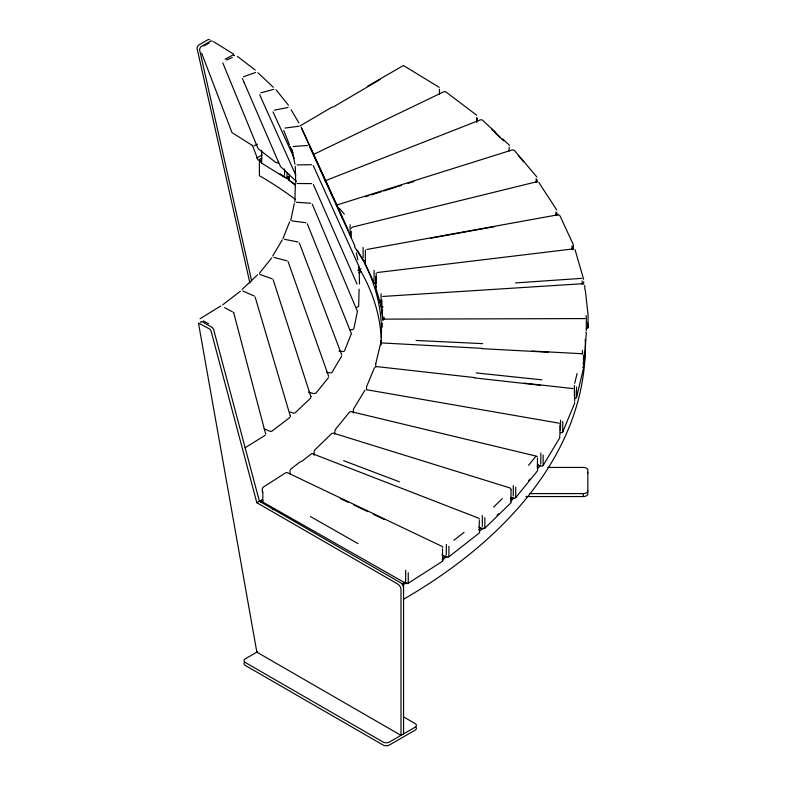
<?xml version="1.0" encoding="UTF-8"?>
<svg xmlns="http://www.w3.org/2000/svg" width="785" height="785" viewBox="0 0 785 785"><rect width="100%" height="100%" fill="white"/><g stroke="black" fill="none" stroke-linecap="round" stroke-linejoin="round"><path stroke-width="1.18" d="M334.685 434.076L335.067 429.866L349.453 412.154L350.954 411.585L536.302 456.144M573.335 248.364L573.227 244.439L560.029 215.904L558.508 214.766M582.411 350.444L582.411 354.349M294.875 201.853L295.327 184.838M359.108 289.165L358.637 306.317L356.773 307.524M574.414 385.386L574.404 396.288M560.559 420.132L560.48 430.602M540.777 463.964L540.865 453.082M513.321 485.562L513.253 496.022M583.127 363.386A1.815 1.05 0 0 0 584.364 362.435L586.307 332.918A1.815 1.05 0 0 0 585.826 332.163M233.753 312.94L265.683 434.154A1.796 0.844 -7.9 0 0 265.673 433.948M482.324 515.51L482.294 526.401M446.371 544.427L446.302 554.877M351.287 333.389L307.288 223.774M405.678 570.273L405.639 581.165M357.352 311.223L312.293 204.218M290.764 220.369L294.296 203.472M357.391 311.645L353.829 328.67L352.524 329.72L349.433 329.602M200.783 322.713L201.029 321.605L202.03 321.624L212.343 327.571L213.54 329.239L259.403 501.222L400.35 582.598A4.533 2.62 60 0 1 403.559 588.151M380.362 344.399L375.809 363.514M574.728 383.296L577.053 373.542M574.404 398.378A1.815 1.05 0 0 0 576.524 397.495L583.49 368.224A1.815 1.05 0 0 0 582.607 367.184M351.297 228.16L352.534 227.091L536.96 181.688M282.992 238.542L289.567 221.949M351.287 333.9L344.458 351.023L343.182 351.592L339.032 351.121M374.465 367.674L366.585 386.652M560.48 432.702A1.815 1.05 0 0 0 562.747 431.936L574.659 403.205A1.815 1.05 0 0 0 574.443 402.42M272.699 256.028L282.237 239.916M341.612 356.174L331.927 372.473L330.603 372.973L326.531 372.247M353.633 408.828L364.966 390.125M537.185 465.24L540.777 466.054A1.815 1.05 0 0 0 543.151 465.426L559.911 437.52L559.401 436.391M234.087 55.656L234.234 55.372A1.825 1.227 -8.9 0 1 234.097 55.666M259.344 273.317L271.747 257.873M328.434 377.644L315.855 393.265L313.823 393.599L308.358 392.137M528.57 465.309L535.802 456.389M510.917 497.415L513.253 498.122A1.815 1.05 0 0 0 515.735 497.641L537.45 470.892A1.815 1.05 0 0 0 537.509 470.087M493.569 507.12L502.292 498.661M478.87 527.206L482.294 528.501A1.815 1.05 0 0 0 484.845 528.158L511.015 502.773A1.815 1.05 0 0 0 510.387 501.34M314.343 450.384L331.662 433.575L333.203 433.094L510.064 487.966L511.27 489.683M242.202 289.331L257.549 274.799M310.625 398.162L295.062 412.871L293.678 413.195L289.92 411.978M290.46 469.41L300.449 461.59M301.479 461.6L311.478 453.769M453.965 540.237L464.082 532.318M441.886 554.907L446.302 556.967A1.815 1.05 0 0 0 448.902 556.781L479.272 533.005A1.815 1.05 0 0 0 479.36 531.847M222.704 304.825L240.387 291.215M289.871 417.424L271.757 431.279L269.873 431.279L264.084 428.777M262.759 500.624A1.815 1.05 0 0 0 262.828 502.066L405.639 583.255A1.815 1.05 0 0 0 408.249 583.216L442.534 561.285A1.815 1.05 0 0 0 442.397 559.803L442.338 559.774M200.018 318.73L220.771 305.973M245.038 447.813L265.124 435.322M382.638 296.455L582.902 283.699M300.213 125.816L332.232 106.996M367.351 86.36L403.421 65.508L439.217 87.341M333.144 107.084L379.969 79.57M256.616 158.099L261.915 155.037M261.307 158.354L258.128 160.189L252.387 145.313M295.503 199.508A416.776 240.622 0 0 0 259.403 175.722L259.403 160.925L260.689 160.189M357.872 270.531L361.051 268.696M358.931 272.876L361.051 271.659M256.842 502.704L397.789 584.079A4.533 2.62 60 0 1 400.998 589.633L400.998 735.368L256.842 652.139L198.468 323.086L209.772 329.052L210.979 330.721L256.842 502.704L259.403 501.222A416.776 240.622 0 0 0 262.327 499.525M257.608 651.697L245.312 658.801A4.533 2.62 0 0 0 245.312 662.501L383.051 742.021A4.533 2.62 0 0 0 389.458 742.021L415.088 727.234A4.533 2.62 0 0 0 415.088 723.534L403.431 716.803M203.815 45.952L209.114 43.106M225.128 59.189L233.076 54.93M257.48 144.224L254.144 145.873M261.582 152.643L261.582 163.123L284.553 177.341A1.815 1.05 0 0 0 287.055 177.42L289.253 176.34M314.157 154.145L444.33 91.502L445.684 91.766L476.721 115.248M226.551 59.984L232.331 57.472M278.381 162.848L276.084 162.642L258.069 148.65L222.803 62.937M324.911 180.884L480.597 119.791L482.402 120.007L495.845 132.577M243.37 76.763L255.724 72.416M365.408 196.75L368.862 195.671M371.06 194.984L381.52 191.697M383.472 191.079L396.484 186.997M398.142 186.477L401.527 185.407M407.984 183.376L413.94 181.512M336.431 205.16L512.556 149.837L514.391 150.445L536.861 176.978M260.757 92.826L273.887 89.313M274.328 110.175L288.016 107.476M558.066 214.766L366.811 249.463M430.867 238.198L494.599 226.63M284.984 128.063L299.085 126.199M377.202 272.532L573.423 248.874M293.227 146.491L307.583 145.49M515.539 282.914L581.881 278.341M297.123 164.929L311.527 164.713M384.071 319.142L585.031 318.582M547.871 467.438L583.294 467.438A4.533 2.62 0 0 1 587.828 470.048L587.828 493.932A4.533 2.62 0 0 1 583.294 496.552L525.881 496.552M529.541 493.588L583.294 493.588A4.533 2.62 0 0 0 587.828 490.978M311.694 183.612L297.23 183.504M416.089 340.484L482.677 343.624M482.029 348.354L382.226 342.966M531.926 351.042L581.783 353.711M481.911 348.658L548.43 352.239M310.693 203.246L296.347 202.265M476.142 372.924L541.866 379.842M376.339 366.556L474.768 377.605M523.958 383.109L573.07 388.595M474.523 377.899L540.109 385.239M305.816 222.714L291.745 220.87M366.458 389.703L559.352 423.233M298.006 241.976L284.376 239.288M287.025 260.865L273.965 257.382M259.835 274.446L272.189 278.793M343.624 460.677L399.486 481.833M312.067 453.544L478.526 518.149L479.468 519.101M442.858 547.39L442.004 546.389L287.173 472.57L285.711 472.766L263.152 487.2L262.357 488.358L262.288 491.92M242.712 290.99L254.281 296.004M340.396 498.583L348.089 502.253M353.574 504.863L367.822 511.653M373.297 514.273L384.257 519.493M224.618 307.641L232.566 311.91M203.305 320.888L208.604 323.724M296.279 181.345L280.53 166.548L278.341 161.739M310.438 516.55L358.038 543.622M403.559 733.887L403.559 584.452L402.273 583.706A618.835 357.283 0 0 0 405.462 581.862M213.608 41.703L233.694 54.194M252.525 145.568L232.017 132.606L201.627 53.144M289.106 179.618A1.815 1.05 0 0 0 289.361 180.629L295.199 185.044M237.492 56.432L255.203 70.061M212.264 41.163L211.057 40.889L200.754 46.835L199.498 49.367L251.671 280.971M209.693 39.682L208.496 39.407L198.183 45.353L196.937 47.885L249.915 283.081M502.577 138.857L509.543 145.362M491.822 129.27L500.035 136.953M494.756 132.528L503.725 140.907M257.961 72.75L273.327 87.302M536.754 456.32L537.382 456.978M313.205 165.498L358.961 266.419M313.392 184.495L357.028 284.072M518.355 155.548L523.605 161.739M339.405 208.319L344.33 214.148M276.055 89.794L288.468 105.249M341.73 354.928L299.34 242.977M233.685 312.597L233.577 312.479A1.825 0.854 -7.4 0 1 233.724 312.675L233.724 312.675M575.032 249.601L583.608 279.274M538.785 182.395L556.781 210.046M354.555 246.853L363.112 260.002A1.815 1.05 0 0 0 365.368 260.62M288.124 261.68L328.66 376.388M291.117 109.763L298.879 122.872M365.378 263.564A1.815 1.05 0 0 0 365.378 264.094L374.072 282.875A1.815 1.05 0 0 0 376.211 283.63L376.211 273.151M301.195 127.101L348.255 230.133M342.27 217.082L333.174 197.251M290.126 146.54L293.109 153.016M309.516 146.373L354.928 246.029M301.636 128.455L332.173 195.053M294.228 158.227L273.003 111.872M259.658 94.71L295.788 175.163M310.968 396.886L310.938 396.827A1.796 0.883 -9.5 0 1 310.978 396.935L273.131 279.646M242.398 78.52L244.213 82.7M244.164 82.592L278.577 162.289M290.273 416.021L290.313 416.325A1.796 0.863 -8.7 0 0 290.273 416.021L255.154 297.044M283.758 130.467L289.508 144.98M375.632 276.595L375.632 287.075L381.078 306.268A1.815 1.05 0 0 0 383.08 307.141M356.361 252.907L357.803 259.786M291.824 149.336L294.915 164.124M585.345 290.342L588.063 314.913L588.063 327.492A1.815 1.05 0 0 1 586.287 328.601M587.543 322.772L588.063 327.492M381.912 300.056L381.912 310.536L382.982 320.241M439.472 89.245L439.453 94.347M476.809 117.573L476.74 122.254M509.122 147.05L509.092 150.985M536.155 178.656L536.184 182.571M555.947 212.087L555.878 215.59M572 246.097L571.922 249.601M359.059 266.949L359.501 283.984M295.278 166.292L295.729 183.307M582.176 280.853L582.097 284.356M586.287 315.609L586.307 330.819M584.805 285.436L584.805 289.626M584.364 351.955L584.364 362.435M583.667 281.746L583.667 284.082M583.49 355.654L583.49 366.134M583.294 493.588L583.294 495.561M576.524 387.015L576.524 397.495M574.659 390.636L574.659 401.115M573.285 246.912L573.285 249.237M562.737 421.457L562.737 431.936M559.911 424.94L559.911 435.42M557.007 212.833L557.007 215.159M543.151 454.947L543.151 465.426M537.45 458.312L537.45 468.792M537.087 179.755L537.087 182.081M515.735 487.161L515.735 497.641M511.015 490.203L511.015 500.683M484.845 517.678L484.845 528.158M479.272 520.426L479.272 530.905M477.143 118.201L477.143 121.695M448.902 546.301L448.902 556.781M442.534 548.705L442.534 559.185M408.249 572.736L408.249 583.216M384.061 317.366L384.061 319.691M382.266 323.018L382.266 327.208M381.078 293.688L381.078 304.168M380.99 340.347L380.99 345.007M375.75 363.897L375.75 367.39M374.072 270.305L374.072 280.785M366.526 387.025L366.526 389.35M365.368 250.14L365.378 264.094M363.112 247.422L363.112 257.902M353.407 409.525L353.407 413.018M351.258 231.32L351.258 237.6M350.1 224.824L350.1 235.304M314.137 451.051L314.137 455.241M290.028 470.274L290.028 473.767M289.361 174.339L289.361 180.629M287.055 172.769L287.055 177.42M284.553 168.961L284.553 175.241M262.828 491.587L262.828 502.066M261.621 150.259L261.621 159.581M587.671 472.334A4.533 2.62 0 0 1 587.828 473.012M261.582 163.123A1.815 1.05 0 0 1 261.621 161.671M375.632 287.075A1.815 1.05 0 0 1 376.231 286.123M381.912 310.536A1.815 1.05 0 0 1 382.678 309.614M538.559 464.779A618.835 357.283 0 0 1 537.254 466.643M512.242 497.562A618.835 357.283 0 0 1 510.613 499.329M480.803 528.217A618.835 357.283 0 0 1 479.007 529.767M445.615 555.917A618.835 357.283 0 0 1 442.76 557.939M540.237 465.171A620.641 358.323 0 0 1 537.588 468.9M529.944 479.056A620.641 358.323 0 0 1 528.491 480.891M513.841 498.043A620.641 358.323 0 0 1 511.378 500.712M498.642 513.733A620.641 358.323 0 0 1 496.983 515.343M483.197 528.011A620.641 358.323 0 0 1 479.615 531.121M447.028 556.575A620.641 358.323 0 0 1 442.23 559.95M406.748 582.588A620.641 358.323 0 0 1 403.549 584.452M585.237 339.326A620.641 358.323 0 0 1 403.549 599.249M357.273 250.268A416.776 240.622 0 0 1 380.853 344.252M259.403 160.925A416.776 240.622 0 0 1 261.356 162.063M280.127 173.799A416.776 240.622 0 0 1 289.871 180.56M291.765 181.934A416.776 240.622 0 0 1 295.503 184.71M416.04 727.303A4.533 2.62 0 0 1 415.088 730.187L389.458 744.985A4.533 2.62 0 0 1 383.051 744.985L245.312 665.454A4.533 2.62 0 0 1 244.361 662.569M358.539 267.145A416.776 240.622 0 0 1 381.265 338.188M274.407 508.454A418.591 241.672 0 0 1 272.336 509.759M262.641 500.83A418.591 241.672 0 0 1 260.689 501.968M287.428 177.165A418.591 241.672 0 0 1 289.361 178.529M374.867 282.845A418.591 241.672 0 0 1 376.329 287.182M379.871 300.262A418.591 241.672 0 0 1 382.854 320.045M312.626 182.934L312.626 182.934M312.224 183.876L312.224 183.876"/></g></svg>
